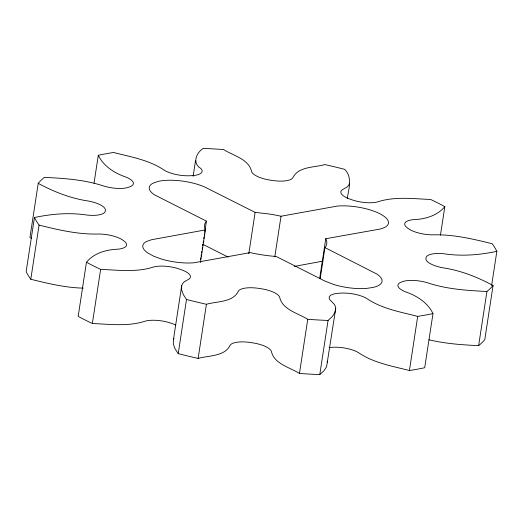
<?xml version="1.0" encoding="UTF-8"?>
<svg xmlns="http://www.w3.org/2000/svg" width="523" height="523" viewBox="0 0 523 523"><rect width="100%" height="100%" fill="white"/><g stroke="black" fill="none" stroke-linecap="round" stroke-linejoin="round"><path stroke-width="0.78" d="M347.265 198.387C348.782 188.744 352.633 177.421 344.781 169.38A237.435 79.646 8.7 0 0 324.875 164.575C314.513 167.602 298.489 166.353 292.991 177.513A20.024 6.721 8.7 0 1 272.548 180.487L270.705 180.213A20.024 6.721 8.7 0 1 251.57 171.374C248.693 158.985 233.023 155.566 223.543 149.558A237.435 79.646 8.7 0 0 203.225 148.395C196.138 152.906 191.993 163.268 200.812 168.465A20.024 6.721 8.7 0 1 191.49 175.676L189.856 175.748A20.024 6.721 8.7 0 1 164.17 170.138C149.186 159.973 130.789 156.907 113.576 152.481A237.435 79.646 8.7 0 0 98.304 155.266C103.619 166.347 114.7 173.263 126.004 177.094A20.024 6.721 8.7 0 1 130.299 186.606L129.318 187.012A20.024 6.721 8.7 0 1 103.953 186.123C84.791 179.683 64.407 178.35 44.363 177.356A237.435 79.646 8.7 0 0 38.218 183.344C53.934 191.849 70.853 198.485 88.609 201.08A20.024 6.721 8.7 0 1 105.371 210.351L105.306 210.978A20.024 6.721 8.7 0 1 87.066 215.058C69.559 212.416 51.679 213.835 34.433 217.529A237.435 79.646 8.7 0 0 39.075 225.112C58.556 229.943 78.443 234.644 98.651 234.01A20.024 6.721 8.7 0 1 123.389 240.547L124.252 241.227A20.024 6.721 8.7 0 1 118.021 249.177C106.463 249.576 94.081 252.969 86.465 262.226A237.435 79.646 8.7 0 0 100.638 269.378C118.146 270.077 136.444 272.555 153.442 267.044A20.024 6.721 8.7 0 1 179.526 269.103L181.089 269.652A20.024 6.721 8.7 0 1 188.542 279.347L184.174 281.897L182.547 283.643L181.703 285.597L173.42 339.741L173.335 344.036L175.002 348.697L178.219 353.62A237.435 79.646 8.7 0 0 198.125 358.425C208.487 355.398 224.511 356.647 230.009 345.487A20.024 6.721 8.7 0 1 250.452 342.513L252.295 342.787A20.024 6.721 8.7 0 1 271.43 351.626C274.307 364.015 289.977 367.434 299.457 373.442A237.435 79.646 8.7 0 0 319.775 374.605L323.959 370.774L326.587 366.754L335.727 308.426L335.341 306.288L334.145 304.125L330.471 300.385A20.024 6.721 8.7 0 1 339.793 293.181L341.427 293.102A20.024 6.721 8.7 0 1 367.12 298.718C382.097 308.877 400.494 311.95 417.707 316.376A237.435 79.646 8.7 0 0 432.985 313.591L424.696 367.734A237.435 79.646 8.7 0 1 409.424 370.519C392.211 366.093 373.814 363.027 358.83 352.862A20.024 6.721 8.7 0 0 333.144 347.252L331.51 347.324A20.024 6.721 8.7 0 0 329.045 347.514M181.703 285.597L181.625 289.892L183.292 294.547L186.502 299.476L178.219 353.62M38.218 183.344L29.935 237.488L31.321 238.207M34.433 217.529L26.15 271.672A237.435 79.646 8.7 0 0 30.792 279.256C47.992 283.505 65.467 287.722 83.268 288.134M30.792 279.256L39.075 225.112M94.035 183.135L98.304 155.266M86.465 262.226L78.175 316.369A237.435 79.646 8.7 0 0 92.355 323.521C109.863 324.221 128.155 326.705 145.159 321.187A20.024 6.721 8.7 0 1 171.237 323.253L172.806 323.802A20.024 6.721 8.7 0 1 175.865 325.018M92.355 323.521L100.638 269.378M193.124 176.349L195.563 160.424M200.584 259.362L200.825 257.774M201.074 256.178L201.316 254.583M201.558 252.995L201.8 251.4M202.166 249.013L202.414 247.418M202.656 245.83L202.898 244.234M203.14 242.639L203.388 241.051M203.754 238.658L203.996 237.069M204.238 235.474L204.48 233.879M204.728 232.29L206.435 221.144L154.396 194.785A33.622 11.277 8.7 0 1 152.997 183.213L157.992 181.455A33.622 11.277 8.7 0 1 205.016 187.149L255.126 212.377L269.652 214.07A61.806 20.73 8.7 0 1 281.021 216.234L337.413 206.055A33.622 11.277 8.7 0 1 380.777 214.24A33.622 11.277 8.7 0 1 379.744 229.12L325.764 238.704L319.671 278.517M200.42 262.559L205.415 229.911L204.931 228.773A61.806 20.73 8.7 0 1 206.435 221.144M198.125 358.425L206.415 304.275C216.77 301.248 232.8 302.503 238.292 291.337A20.024 6.721 8.7 0 1 258.735 288.369L260.578 288.644A20.024 6.721 8.7 0 1 279.713 297.476C282.59 309.864 298.26 313.284 307.746 319.298A237.435 79.646 8.7 0 0 328.058 320.462L332.242 316.624L334.87 312.604L335.727 308.426M248.791 253.779L255.126 212.377M274.804 256.845L281.021 216.234M299.457 373.442L307.746 319.298M320.187 278.641L324.94 247.588L325.705 246.542A61.806 20.73 8.7 0 0 325.764 238.704M319.775 374.605L328.058 320.462M409.424 370.519L417.707 316.376M440.438 235.291L444.825 206.631A237.435 79.646 8.7 0 0 430.645 199.479C413.137 198.779 394.845 196.295 377.841 201.813A20.024 6.721 8.7 0 1 351.763 199.747L350.194 199.198A20.024 6.721 8.7 0 1 342.748 189.509L347.109 186.959L348.743 185.214L349.58 183.259M428.932 339.78C445.197 343.67 461.979 344.879 478.637 345.644L486.926 291.494A237.435 79.646 8.7 0 0 493.065 285.512C477.349 277.007 460.43 270.365 442.674 267.769A20.024 6.721 8.7 0 1 425.912 258.499L425.984 257.878A20.024 6.721 8.7 0 1 444.223 253.799C461.724 256.433 479.611 255.021 496.85 251.328L491.613 285.565M493.065 285.512L484.782 339.656A237.435 79.646 8.7 0 1 478.637 345.644M173.42 339.741L173.982 338.44M444.825 206.631C437.202 215.888 424.82 219.281 413.262 219.673A20.024 6.721 8.7 0 0 407.031 227.629L407.894 228.303A20.024 6.721 8.7 0 0 432.632 234.847C452.84 234.212 472.733 238.906 492.208 243.744A237.435 79.646 8.7 0 1 496.85 251.328M294.325 266.403L322.809 261.147M205.415 229.911L151.546 239.73L146.551 241.489A33.622 11.277 8.7 0 0 147.944 253.06L153.514 256.1L160.626 258.774A33.622 11.277 8.7 0 0 193.876 262.794L250.269 252.616A61.806 20.73 8.7 0 0 273.143 256.231L276.222 256.486L324.842 281.034L333.38 284.381A33.622 11.277 8.7 0 0 366.63 288.402L373.291 287.402A33.622 11.277 8.7 0 0 376.893 274.072L324.94 247.588M486.926 291.494C466.876 290.5 446.492 289.173 427.33 282.727A20.024 6.721 8.7 0 0 401.971 281.845L400.984 282.243A20.024 6.721 8.7 0 0 405.279 291.756C416.583 295.593 427.67 302.51 432.985 313.591M202.917 244.365L228.12 257.081M327.182 361.151L327.437 362.576M206.415 304.275A237.435 79.646 8.7 0 1 186.502 299.476"/></g></svg>
